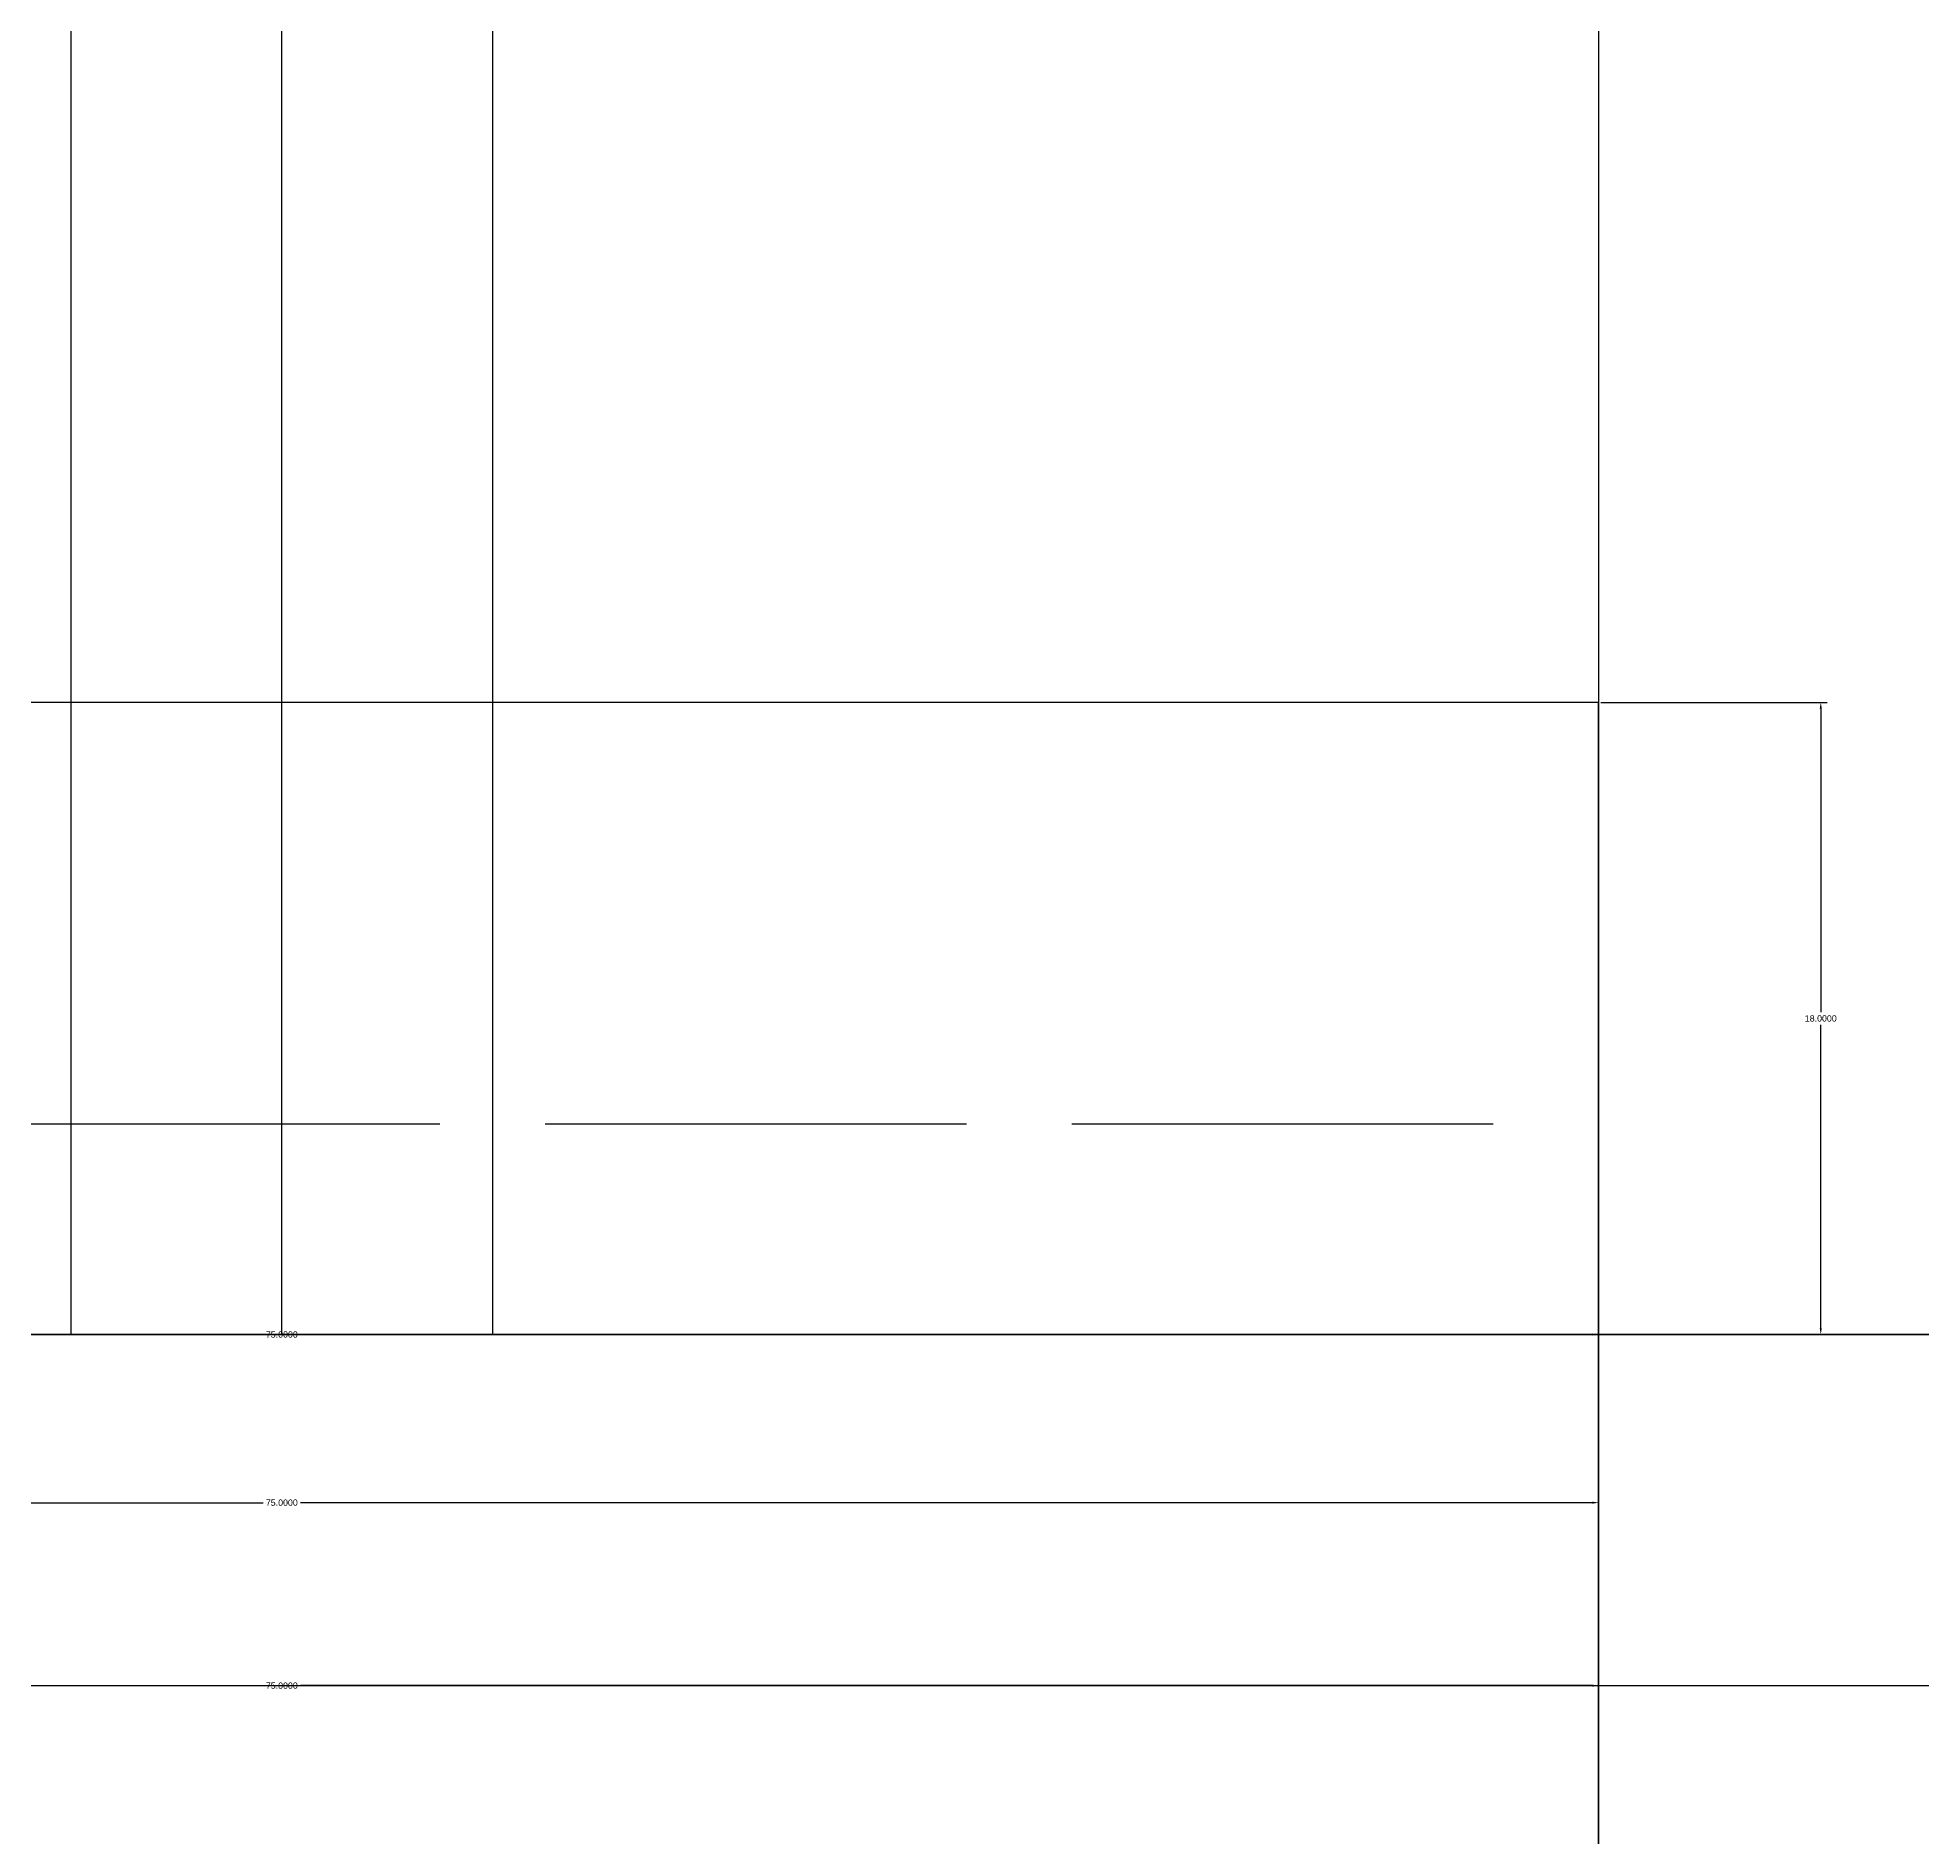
# Model space of a CAD drawing. Header units: inches. Extents: x 0 to 580, y 0 to 420.
# Drawn here: x 330.5 to 384.2, y 205.7 to 256.9 of the extents above; entities that cross this region are included whole.
import ezdxf

# ---------------------------------------------------------------- set-up
doc = ezdxf.new("R2010")
doc.units = ezdxf.units.IN
doc.header["$MEASUREMENT"] = 0
doc.linetypes.add('ACAD_ISO02W100', pattern=[15, 12, -3])
doc.styles.get("Standard").update_dxf_attribs({"font": 'arial.ttf'})
doc.dimstyles.get("Standard").update_dxf_attribs({"dimtxt": 0.18, "dimasz": 0.18, "dimexe": 0.18, "dimexo": 0.0625, "dimgap": 0.09, "dimtad": 0, "dimtih": 1, "dimtoh": 1, "dimdec": 4, "dimzin": 0, "dimdsep": 46, "dimtxsty": 'Standard', "dimcen": 0.09, "dimadec": 0, "dimazin": 0, "dimtfac": 1, "dimtdec": 4, "dimtofl": 0, "dimtmove": 0, "dimatfit": 3, "dimfxl": 1, "dimtolj": 1, "dimtzin": 0, "dimarcsym": 0})

# ---------------------------------------------------------------- blocks, each defined once
blk = doc.blocks.new('*D3')
at = {"color": 0, "lineweight": -2, "transparency": 16777216}
for p, q in [((300, 210.062), (300, 210.18)), ((300.18, 210), (336.967, 210)), ((374.82, 210), (338.033, 210)), ((375, 210.062), (375, 210.18))]:
    blk.add_line(p, q, dxfattribs=at)
at = {"color": 0, "transparency": 16777216}
for points in [[(300.18, 210.03), (300.18, 209.97), (300, 210)], [(374.82, 210.03), (374.82, 209.97), (375, 210)]]:
    blk.add_solid(points, dxfattribs=at)
at = {"layer": 'Defpoints', "color": 0, "transparency": 16777216}
for p in [(300, 210), (375, 210), (375, 210)]:
    blk.add_point(p, dxfattribs=at)
at = {"color": 0, "transparency": 16777216, "insert": (337.5, 210), "char_height": 0.18, "attachment_point": 5}
blk.add_mtext('\\A1;75.0000', dxfattribs=at)
blk = doc.blocks.new('*D5')
at = {"color": 0, "lineweight": -2, "transparency": 16777216}
for p, q in [((300, 210.062), (300, 220.18)), ((375, 210.243), (375, 220.18)), ((300.18, 220), (336.967, 220)), ((374.82, 220), (338.033, 220))]:
    blk.add_line(p, q, dxfattribs=at)
at = {"color": 0, "transparency": 16777216}
for points in [[(300.18, 220.03), (300.18, 219.97), (300, 220)], [(374.82, 220.03), (374.82, 219.97), (375, 220)]]:
    blk.add_solid(points, dxfattribs=at)
at = {"layer": 'Defpoints', "color": 0, "transparency": 16777216}
for p in [(375, 220), (300, 210), (375, 210.18)]:
    blk.add_point(p, dxfattribs=at)
at = {"color": 0, "transparency": 16777216, "insert": (337.5, 220), "char_height": 0.18, "attachment_point": 5}
blk.add_mtext('\\A1;75.0000', dxfattribs=at)
blk = doc.blocks.new('*D6')
at = {"color": 0, "lineweight": -2, "transparency": 16777216}
for p, q in [((300, 200.062), (300, 215.391)), ((375, 200.062), (375, 215.391)), ((300.18, 215.211), (336.967, 215.211)), ((374.82, 215.211), (338.033, 215.211))]:
    blk.add_line(p, q, dxfattribs=at)
at = {"color": 0, "transparency": 16777216}
for points in [[(300.18, 215.241), (300.18, 215.181), (300, 215.211)], [(374.82, 215.241), (374.82, 215.181), (375, 215.211)]]:
    blk.add_solid(points, dxfattribs=at)
at = {"layer": 'Defpoints', "color": 0, "transparency": 16777216}
for p in [(375, 215.211), (300, 200), (375, 200)]:
    blk.add_point(p, dxfattribs=at)
at = {"color": 0, "transparency": 16777216, "insert": (337.5, 215.211), "char_height": 0.18, "attachment_point": 5}
blk.add_mtext('\\A1;75.0000', dxfattribs=at)
blk = doc.blocks.new('*D10')
at = {"color": 0, "lineweight": -2, "transparency": 16777216}
for p, q in [((375.063, 238), (381.508, 238)), ((381.328, 237.82), (381.328, 229.182)), ((381.328, 220.18), (381.328, 228.818)), ((375.063, 220), (381.508, 220))]:
    blk.add_line(p, q, dxfattribs=at)
at = {"color": 0, "transparency": 16777216}
for points in [[(381.298, 237.82), (381.358, 237.82), (381.328, 238)], [(381.298, 220.18), (381.358, 220.18), (381.328, 220)]]:
    blk.add_solid(points, dxfattribs=at)
at = {"layer": 'Defpoints', "color": 0, "transparency": 16777216}
for p in [(375, 238), (375, 220), (381.328, 220)]:
    blk.add_point(p, dxfattribs=at)
at = {"color": 0, "transparency": 16777216, "insert": (381.328, 229), "char_height": 0.18, "attachment_point": 5}
blk.add_mtext('\\A1;18.0000', dxfattribs=at)

msp = doc.modelspace()

# ---------------------------------------------------------------- linework, layer by layer
for p, q in [((331.5, 220), (331.5, 283)), ((337.5, 220), (337.5, 283)), ((343.5, 283), (343.5, 220)), ((375, 283), (375, 220)), ((375, 238), (300, 238)), ((375, 220), (375, 238)), ((0, 220), (580, 220)), ((0, 220), (580, 220)), ((392, 220), (300, 220)), ((337.5, 220), (331.5, 220)), ((375, 220), (337.5, 220)), ((375, 220), (375, 200)), ((0, 210), (580, 210))]:
    msp.add_line(p, q)
at = {"color": 177, "true_color": 0x293189}
msp.add_line((375, 283), (375, 238), dxfattribs=at)
at = {"linetype": 'ACAD_ISO02W100'}
msp.add_line((300, 226), (375, 226), dxfattribs=at)

# ---------------------------------------------------------------- dimensions: what is measured, and where the dimension line sits
dim = msp.add_linear_dim(base=(381.32792, 220), p1=(375, 238), p2=(375, 220), angle=90, dimstyle='Standard')
dim.commit()
dim.dimension.update_dxf_attribs({"geometry": '*D10', "text_midpoint": (381.32792, 229)})
for base, p1, p2, picture, middle in [((375, 220), (300, 210), (375, 210.18), '*D5', (337.5, 220)), ((375, 215.21125), (300, 200), (375, 200), '*D6', (337.5, 215.21125)), ((375, 210), (300, 210), (375, 210), '*D3', (337.5, 210))]:
    dim = msp.add_linear_dim(base=base, p1=p1, p2=p2, dimstyle='Standard')
    dim.commit()
    dim.dimension.update_dxf_attribs({"geometry": picture, "text_midpoint": middle})

doc.saveas('drawing.dxf')
